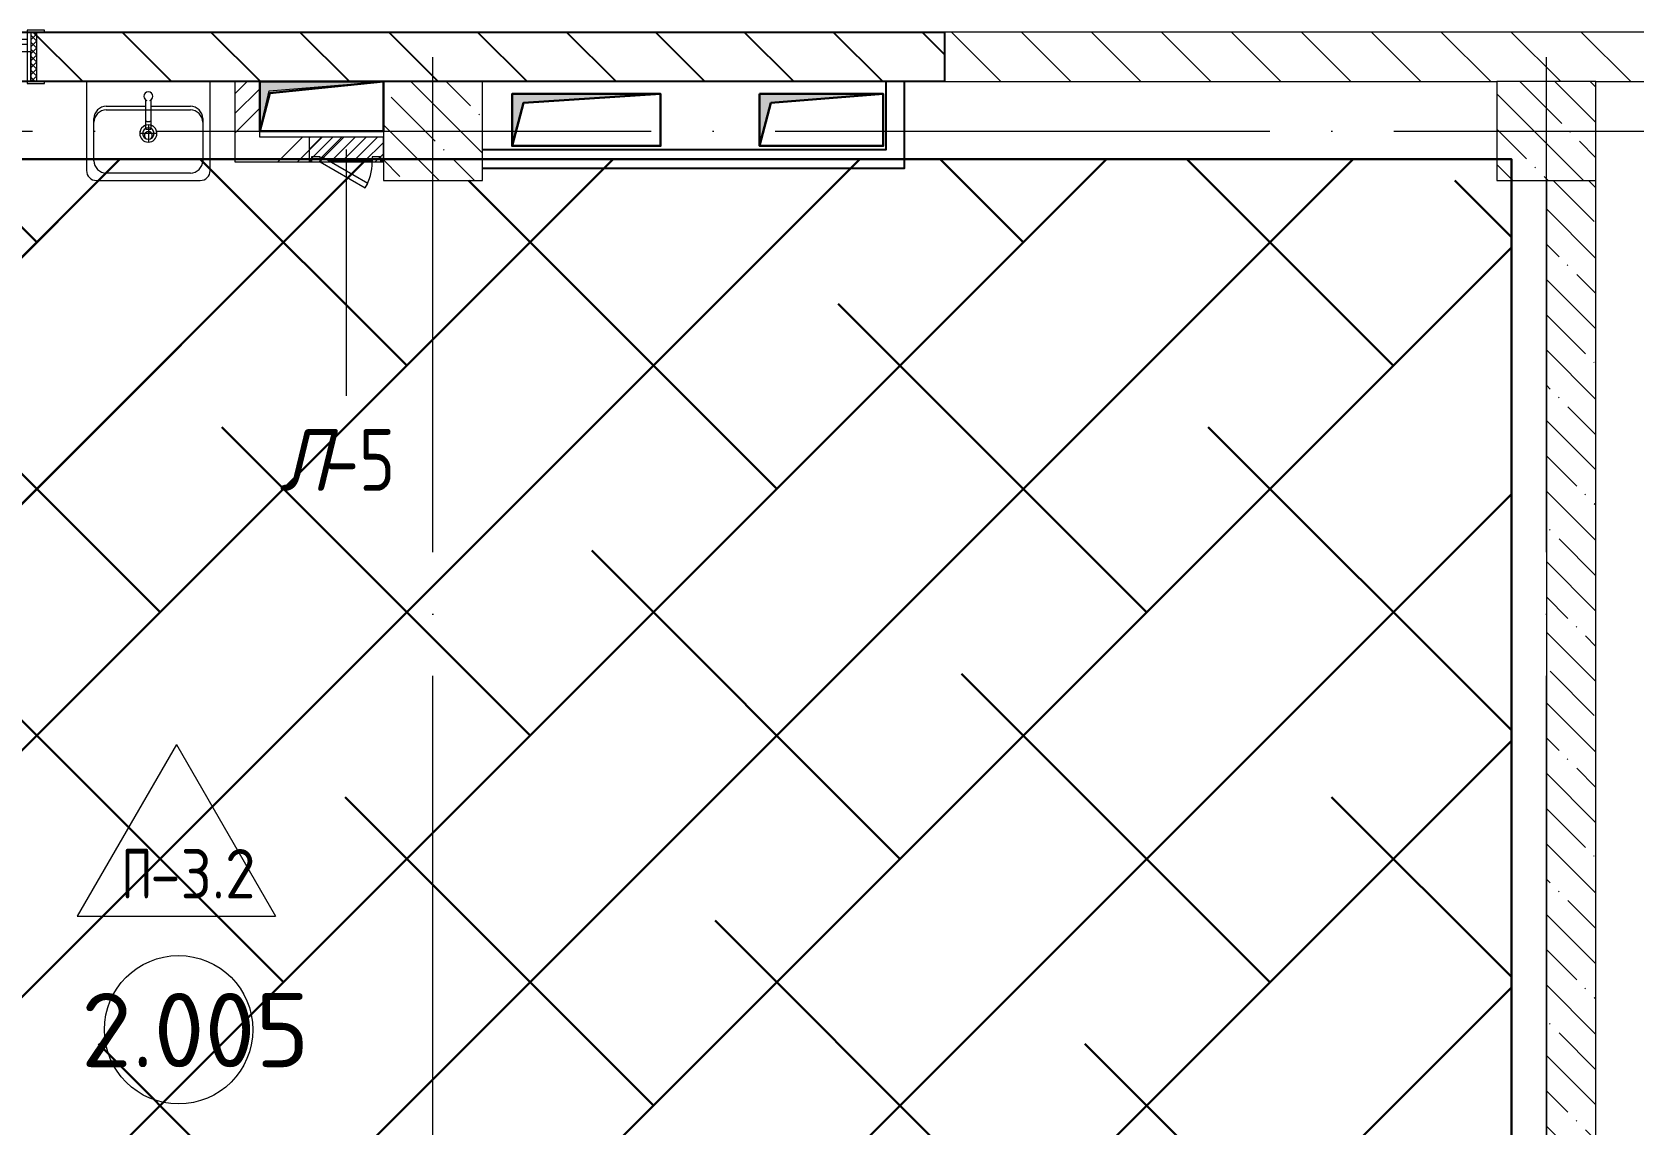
# Model space of a CAD drawing. Header units: millimetres. Extents: x -68946 to 690821, y -552984 to 293768.
# Drawn here: x 47829 to 54303, y -75337 to -70920 of the extents above; entities that cross this region are included whole.
import ezdxf

# ---------------------------------------------------------------- set-up
doc = ezdxf.new("R2010")
doc.units = ezdxf.units.MM
doc.linetypes.add('ADSK_Линия сетки', pattern=[2500, 2000, -250, 0, -250])
for name, color, linetype, lineweight in [('0) блоки', 250, 'Continuous', 25), ('1.1) Стяжка 5 вып.', 30, 'Continuous', 30), ('1.3) Звуко-изол           5 вып.', 90, 'Continuous', 30), ('A-AREA-____-IDEN', 250, 'Continuous', 9), ('A-DETL-GENF-OTLN', 250, 'Continuous', 5), ('A-DOOR-____-IDEN', 250, 'Continuous', 9), ('A-DOOR-____-MCUT', 250, 'Continuous', 5), ('A-DOOR-____-OTLN', 250, 'Continuous', 5), ('A-DOOR-FRAM-MCUT', 250, 'Continuous', 5), ('A-DOOR-FRAM-OTLN', 250, 'Continuous', 5), ('A-DOOR-GLAZ-MCUT', 250, 'Continuous', 5), ('A-FLOR-____-IDEN', 250, 'Continuous', 9), ('A-FLOR-____-OTLN', 250, 'Continuous', 9), ('A-GENM-____-MCUT', 250, 'Continuous', 25), ('A-GENM-____-OTLN', 250, 'Continuous', 9), ('A-GLAZ-____-OTLN', 250, 'Continuous', 5), ('A-WALL-____-MCUT', 250, 'Continuous', 13), ('A-WALL-____-PATT', 250, 'Continuous', 13), ('P-SANR-FIXT-OTLN', 250, 'Continuous', 9), ('S-COLS-____-MCUT', 250, 'Continuous', 25), ('S-COLS-____-OTLN', 250, 'Continuous', 9), ('S-GRID-____-OTLN', 250, 'Continuous', 9), ('КР_Отверстия_ВК', 250, 'Continuous', 30), ('КР_Отверстия_ОВ', 250, 'Continuous', 30), ('ОВ_Корр. отв. 27.10.2025', 250, 'Continuous', 30), ('ОВ_Корр_отв_27.10.2025', 250, 'Continuous', 30)]:
    doc.layers.add(name, color=color, linetype=linetype, lineweight=lineweight)
doc.styles.add('ISOCPEUR_1', font='isocpeur.ttf', dxfattribs={"width": 0.9, "height": 250})
doc.styles.add('ISOCPEUR_2', font='isocpeur.ttf', dxfattribs={"height": 160})
doc.styles.add('ISOCPEUR_I_1', font='ГОСТ тип А.ttf', dxfattribs={"height": 2500})
pattern_1 = [(45, (-601.3, -122294.8), (-224.5064, 224.5064), []), (45, (-521.92, -122294.8), (0, 449.0128), []), (45, (-680.67, -122294.8), (0, 449.0128), [])]

# ---------------------------------------------------------------- blocks, each defined once
blk = doc.blocks.new('Раковина_АИ_3D_Рен_МГН_Santek Neo 50 - Раковина 500x400x170-V6-АР1_Маркировочный план 2 этажа С1')
at = {"layer": 'P-SANR-FIXT-OTLN', "lineweight": 5}
for p, q in [((-250, 25), (-250, -335)), ((250, -335), (250, 25)), ((-10, -167), (-10, -49.9)), ((10, -50), (10, -167)), ((-220, -295), (-220, -125)), ((-170, -75), (-10, -75)), ((-170, -89.7), (170, -89.7)), ((10, -75), (170, -75)), ((220, -125), (220, -295)), ((-220, -295), (-220, -139.7)), ((35, -185), (-35, -185)), ((-10, -167), (10, -167)), ((-5.9, -137), (-7, -137)), ((-7, -137), (-7, -137)), ((-5.9, -137), (5.9, -137)), ((0, -150), (0, -220)), ((7, -137), (5.9, -137)), ((7, -137), (7, -137)), ((220, -139.7), (220, -295)), ((-210, -375), (210, -375)), ((170, -345), (-170, -345)), ((170, -345), (-170, -345))]:
    blk.add_line(p, q, dxfattribs=at)
for centre, radius, start, end in [((0, -35), 18, 360, 180), ((0, -35), 18, 180, 250.80897), ((0, -35), 18, 289.19103, 360), ((0, -35), 18, 295.19321, 300), ((0, -35), 18, 309.99941, 315), ((0, -35), 18, 324.99969, 330), ((-170, -125), 50, 90, 180), ((-170, -139.7), 50, 90, 180), ((170, -125), 50, 0, 90), ((170, -139.7), 50, 0, 90), ((0, -185), 35, 0, 180), ((0, -185), 35, 106.67272, 180), ((0, -185), 35, 180, 0), ((0, -185), 35, 180, 360), ((0, -185), 23, 360, 180), ((0, -185), 23, 115.32987, 180), ((0, -185), 23, 180, 360), ((0, -185), 23, 180, 360), ((0, -185), 23, 360, 64.67013), ((0, -185), 35, 0, 73.32728), ((-170, -295), 50, 180, 270), ((-170, -295), 50, 180, 270), ((170, -295), 50, 270, 0), ((170, -295), 50, 270, 0), ((-210, -335), 40, 180, 270), ((210, -335), 40, 270, 0)]:
    blk.add_arc(centre, radius, start, end, dxfattribs=at)
for points in [[(-6.2, -51.9), (-6.1, -51.9), (-6, -52), (-5.9, -52)], [(5.9, -52), (6, -52), (6.1, -51.9), (6.2, -51.9)]]:
    blk.add_open_spline(points, degree=3, dxfattribs=at)
blk = doc.blocks.new('Сифон Orio для МГН - Сифон бутылочный-V7-АР1_Маркировочный план 2 этажа С1')
at = {"layer": 'P-SANR-FIXT-OTLN', "lineweight": 5}
for start, end in [(90, 233.74325), (165, 233.74325), (165, 233.74325), (165, 180), (105, 135), (105, 135), (306.25675, 90), (345, 75), (345, 75), (45, 75), (345, 15), (195, 233.74325), (306.25675, 315), (306.25675, 315), (306.25675, 315)]:
    blk.add_arc((0, 0), 16, start, end, dxfattribs=at)
blk = doc.blocks.new('_Wn_-As_OpeningMEP_floor__Rectangular - _Wn_-As_OpeningMEP_floor__Rectangular-32466847-АР1_Маркировочный план 2 этажа С1')
at = {"layer": 'A-DETL-GENF-OTLN'}
for p, q in [((-212.2, 112.2), (250, 150)), ((-250, -50), (-212.2, 112.2))]:
    blk.add_line(p, q, dxfattribs=at)
blk = doc.blocks.new('Дверь_СКБ_2Ст_Фрамуга2 - Н_ВВ-3_2500x2600h_Учебные помещения_Фрамуга слева-42054644-АР1_Маркировочный план 2 этажа С1')
at = {"layer": 'A-DOOR-____-OTLN'}
h = blk.add_hatch(dxfattribs=at)
h.set_pattern_fill('FP_12', color=256, style=0, pattern_type=2)
h.set_pattern_definition([(135, (1051.41, 164.685), (-14.1421, -14.1421), []), (225, (1051.41, 164.685), (14.1421, -14.1421), [])])
h.paths.add_polyline_path([(1262.5, -100), (1262.5, 100), (1237.5, 100), (1237.5, -100)])
at = {"layer": 'A-DOOR-FRAM-OTLN'}
h = blk.add_hatch(dxfattribs=at)
h.set_pattern_fill('FP_13', color=256, style=0, pattern_type=2)
h.set_pattern_definition([(45, (-1071.384, 164.685), (-14.1421, 14.1421), []), (135, (-1071.384, 164.685), (-14.1421, -14.1421), [])])
h.paths.add_polyline_path([(-1212.5, -100), (-1212.5, 100), (-1237.5, 100), (-1237.5, -100)])
at = {"layer": 'A-DOOR-____-MCUT'}
for p, q in [((-1187.5, 1100), (-1187.5, 100)), ((-1137.5, 1100), (-1187.5, 1100)), ((-1137.5, 100), (-1137.5, 1100)), ((-1187.5, 100), (-1137.5, 100))]:
    blk.add_line(p, q, dxfattribs=at)
at = {"layer": 'A-DOOR-____-OTLN'}
for centre, radius, start, end in [((-1197.5, 100), 500, 360, 30), ((-177.5, 100), 520, 150, 180)]:
    blk.add_arc(centre, radius, start, end, dxfattribs=at)
at = {"layer": 'A-DOOR-FRAM-MCUT'}
for p, q in [((-1197.5, 108), (-1267.5, 108)), ((-1267.5, 108), (-1267.5, 100)), ((-1267.5, 100), (-1197.5, 100)), ((-1212.5, 100), (-1237.5, 100)), ((-1237.5, 100), (-1237.5, -100)), ((-1187.5, 100), (-1212.5, 100)), ((-1212.5, 100), (-1212.5, 20)), ((-1212.5, -100), (-1212.5, 100)), ((-1197.5, 100), (-1197.5, 108)), ((-1187.5, 60), (-1187.5, 100)), ((-187.5, 100), (-187.5, 60)), ((-162.5, 100), (-187.5, 100)), ((-177.5, 108), (-177.5, 100)), ((-107.5, 108), (-177.5, 108)), ((-177.5, 100), (-177.5, 20)), ((-62.5, 100), (-162.5, 100)), ((-162.5, 20), (-162.5, 100)), ((-162.5, 20), (-162.5, 100)), ((-117.5, 108), (-117.5, 100)), ((-47.5, 108), (-117.5, 108)), ((-107.5, 100), (-107.5, 108)), ((-62.5, 100), (-62.5, 20)), ((-47.5, 100), (-47.5, 108)), ((-47.5, 100), (-47.5, 20)), ((-47.5, 100), (1237.5, 100)), ((1292.5, 108), (1222.5, 108)), ((1222.5, 108), (1222.5, 100)), ((1222.5, 100), (1222.5, 20)), ((1222.5, 100), (1292.5, 100)), ((1237.5, 100), (1237.5, 20)), ((1262.5, 100), (1237.5, 100)), ((1237.5, 100), (1237.5, -100)), ((1262.5, -100), (1262.5, 100)), ((1292.5, 100), (1292.5, 108)), ((-1212.5, 20), (-1177.5, 20)), ((-1197.5, 20), (-1212.5, 20)), ((-1212.5, 20), (-1212.5, -100)), ((-1197.5, -100), (-1197.5, 20)), ((-1177.5, 60), (-1187.5, 60)), ((-1177.5, 20), (-1177.5, 60)), ((-187.5, 60), (-197.5, 60)), ((-197.5, 60), (-197.5, 20)), ((-197.5, 20), (-162.5, 20)), ((-177.5, 12), (-177.5, 20)), ((-107.5, 12), (-177.5, 12)), ((-62.5, 20), (-162.5, 20)), ((-117.5, 20), (-117.5, 12)), ((-117.5, 12), (-47.5, 12)), ((-107.5, 20), (-107.5, 12)), ((-47.5, 12), (-47.5, 20)), ((1237.5, 20), (-47.5, 20)), ((1237.5, 20), (1222.5, 20)), ((1222.5, 20), (1222.5, -100)), ((1237.5, -100), (1237.5, 20)), ((-1197.5, -100), (-1267.5, -100)), ((-1267.5, -100), (-1267.5, -108)), ((-1267.5, -108), (-1197.5, -108)), ((-1237.5, -100), (-1212.5, -100)), ((-1212.5, -100), (-1197.5, -100)), ((-1197.5, -108), (-1197.5, -100)), ((1222.5, -100), (1237.5, -100)), ((1292.5, -100), (1222.5, -100)), ((1222.5, -100), (1222.5, -108)), ((1222.5, -108), (1292.5, -108)), ((1237.5, -100), (1262.5, -100)), ((1292.5, -108), (1292.5, -100))]:
    blk.add_line(p, q, dxfattribs=at)
at = {"layer": 'A-DOOR-GLAZ-MCUT'}
for p, q in [((1222.5, 70), (-62.5, 70)), ((1222.5, 50), (-62.5, 50))]:
    blk.add_line(p, q, dxfattribs=at)
blk = doc.blocks.new('BSC_Колонна _Прямоугольная - 400x400-V30-АР1_Маркировочный план 2 этажа С1')
at = {"layer": 'S-COLS-____-OTLN', "lineweight": 5}
h = blk.add_hatch(dxfattribs=at)
h.set_pattern_fill('FP_33', color=256, style=0, pattern_type=2)
h.set_pattern_definition([(135, (-50050, -50975), (-142.5619, -142.5619), []), (135, (-49907.44, -50975), (-142.5619, -142.5619), [252.016, -50.403, 3.353, -47.05])])
h.paths.add_polyline_path([(-200, -200), (200, -200), (200, 200), (-200, 200), (-200, -125)])
at = {"layer": 'S-COLS-____-MCUT', "lineweight": 5}
for p, q in [((200, 200), (-200, 200)), ((-200, 200), (-200, -25)), ((200, -200), (200, 200)), ((-200, -25), (-200, -122)), ((-200, -125), (-200, -200)), ((-200, -200), (200, -200))]:
    blk.add_line(p, q, dxfattribs=at)
blk = doc.blocks.new('BSC_Колонна _Прямоугольная - 400x400-V31-АР1_Маркировочный план 2 этажа С1')
at = {"layer": 'S-COLS-____-OTLN', "lineweight": 5}
h = blk.add_hatch(dxfattribs=at)
h.set_pattern_fill('FP_34', color=256, style=0, pattern_type=2)
h.set_pattern_definition([(135, (-54550, -50975), (-142.5619, -142.5619), []), (135, (-54407.44, -50975), (-142.5619, -142.5619), [252.016, -50.403, 3.353, -47.05])])
h.paths.add_polyline_path([(-200, -200), (200, -200), (200, 200), (-200, 200)])
at = {"layer": 'S-COLS-____-MCUT', "lineweight": 5}
for p, q in [((200, 200), (-200, 200)), ((-200, 200), (-200, -200)), ((200, -200), (200, 200)), ((-200, -200), (200, -200))]:
    blk.add_line(p, q, dxfattribs=at)
blk = doc.blocks.new('АР_Люк - ЛРС_ВК_300х400_внутренний_RAL 9003-42734016-АР1_Маркировочный план 2 этажа С1')
at = {"layer": 'A-DOOR-____-OTLN'}
h = blk.add_hatch(dxfattribs=at)
h.set_pattern_fill('FP_53', color=256, style=0, pattern_type=2)
h.set_pattern_definition([(45, (125, 0), (-22.6274, 22.6274), [])])
h.paths.add_polyline_path([(275, 50), (-25, 50), (-25, -50), (275, -50)])
at = {"layer": 'A-DETL-GENF-OTLN'}
for p, q in [((275, 50), (-25, 50)), ((-25, 50), (-25, -50)), ((275, -50), (275, 50)), ((-25, -50), (275, -50))]:
    blk.add_line(p, q, dxfattribs=at)
at = {"layer": 'A-DOOR-____-MCUT', "lineweight": 5}
for p, q in [((48.1, 155), (38.1, 137.7)), ((38.1, 137.7), (220, 32.7)), ((230, 50), (48.1, 155)), ((20, 50), (-15, 50)), ((-15, 50), (-15, 30)), ((-15, 30), (20, 30)), ((20, 30), (20, 50)), ((220, 32.7), (230, 50)), ((265, 50), (230, 50)), ((230, 50), (230, 30)), ((230, 30), (265, 30)), ((265, 30), (265, 50))]:
    blk.add_line(p, q, dxfattribs=at)
blk.add_arc((230, 50), 210, 150, 180, dxfattribs=at)
at = {"layer": 'A-DOOR-____-OTLN'}
blk.add_line((230, 50), (48.1, 155), dxfattribs=at)
blk = doc.blocks.new('ASML_АР_Отделка Люка - ВО Отделка люков_Грунтовка 0_Шпатлевка 0_Окраска 0_0-42467640-АР1_Маркировочный план 2 этажа С1')
at = {"layer": 'A-GENM-____-MCUT', "lineweight": 5}
for p, q in [((-140, 3), (-150, 3)), ((-150, 3), (-150, 0)), ((65, 3), (-105, 3)), ((150, 3), (140, 3)), ((150, 0), (150, 3)), ((-150, 0), (-140, 0)), ((-105, 0), (70.2, 0)), ((103.3, 0), (105, 0)), ((140, 0), (150, 0))]:
    blk.add_line(p, q, dxfattribs=at)
blk = doc.blocks.new('AAR_СКБ_Марка_Помещения_мал - Номер-28977439-АР1_Маркировочный план 2 этажа С1')
at = {"layer": 'A-AREA-____-IDEN'}
blk.add_circle((-0.028, 0), 3, dxfattribs=at)
blk = doc.blocks.new('AAR_СКБ_Марка_Перекрытия - Марка пола-17325028-АР1_Маркировочный план 2 этажа С1')
at = {"layer": 'A-FLOR-____-IDEN'}
for p, q in [((0, 6.932), (-4.002, 0)), ((0, 6.932), (4.002, 0)), ((-4.002, 0), (4.002, 0))]:
    blk.add_line(p, q, dxfattribs=at)
blk = doc.blocks.new('*U2809')
at = {"linetype": 'ByBlock', "lineweight": -2, "ltscale": 5}
h = blk.add_hatch(color=0, dxfattribs=at)
h.dxf.hatch_style = 1
h.paths.add_polyline_path([(92, -73), (1200, 0), (0, 0), (0, -420)])
at = {"color": 0, "linetype": 'ByBlock', "lineweight": -2, "ltscale": 5}
blk.add_lwpolyline([(0, 0), (1200, 0), (1200, -420), (0, -420)], close=True, dxfattribs=at)
blk.add_lwpolyline([(1200, 0), (92, -73), (0, -420)], dxfattribs=at)
blk = doc.blocks.new('*U2806')
at = {"linetype": 'ByBlock', "lineweight": -2, "ltscale": 5}
h = blk.add_hatch(color=0, dxfattribs=at)
h.dxf.hatch_style = 1
h.paths.add_polyline_path([(82, -93), (1000, 0), (0, 0), (0, -400)])
at = {"color": 0, "linetype": 'ByBlock', "lineweight": -2, "ltscale": 5}
blk.add_lwpolyline([(0, 0), (1000, 0), (1000, -400), (0, -400)], close=True, dxfattribs=at)
blk.add_lwpolyline([(1000, 0), (82, -93), (0, -400)], dxfattribs=at)
blk = doc.blocks.new('*U2812')
at = {"linetype": 'ByBlock', "lineweight": -2, "ltscale": 5}
h = blk.add_hatch(color=0, dxfattribs=at)
h.dxf.hatch_style = 1
h.paths.add_polyline_path([(92, -73), (1000, 0), (0, 0), (0, -420)])
at = {"color": 0, "linetype": 'ByBlock', "lineweight": -2, "ltscale": 5}
blk.add_lwpolyline([(0, 0), (1000, 0), (1000, -420), (0, -420)], close=True, dxfattribs=at)
blk.add_lwpolyline([(1000, 0), (92, -73), (0, -420)], dxfattribs=at)

msp = doc.modelspace()

# ---------------------------------------------------------------- hatches: boundary and pattern name
at = {"layer": '0) блоки'}
h = msp.add_hatch(dxfattribs=at)
h.set_pattern_fill('ANSI31', color=256, scale=80, angle=90)
h.set_pattern_definition([(135, (45318.7, -70919.8), (-179.605, -179.605), [])])
h.paths.add_polyline_path([(51516.272, -71119.7883), (45318.7078, -71119.7883), (45318.7078, -70919.7883), (51516.272, -70919.7883)])
at = {"layer": '1.1) Стяжка 5 вып.', "lineweight": 30, "true_color": 0xf26722}
h = msp.add_hatch(dxfattribs=at)
h.set_pattern_fill('ANSI32', color=30, scale=222)
h.paths.add_polyline_path([(53807.1372, -71433.2577), (45024.3317, -71433.2577), (45024.3317, -78569.7878), (53807.1372, -78569.7878)])
at = {"layer": '1.3) Звуко-изол           5 вып.', "lineweight": 30}
h = msp.add_hatch(dxfattribs=at)
h.set_pattern_fill('ANSI38', color=256, scale=222)
h.paths.add_polyline_path([(53807.1372, -71433.2577), (45024.3317, -71433.2577), (45024.3317, -78569.7878), (53807.1372, -78569.7878)])
at = {"layer": 'A-WALL-____-PATT', "lineweight": 15, "true_color": 0x000000}
h = msp.add_hatch(dxfattribs=at)
h.set_pattern_fill('FP_7', color=18, style=0, pattern_type=2)
h.set_pattern_definition(pattern_1)
h.paths.add_polyline_path([(48648.7078, -71444.7878), (48748.7078, -71444.7878), (48748.7078, -71119.7883), (48648.7078, -71119.7883), (48648.7078, -71393.7471)])
h = msp.add_hatch(dxfattribs=at)
h.set_pattern_fill('FP_7', color=18, style=0, pattern_type=2)
h.set_pattern_definition(pattern_1)
h.paths.add_polyline_path([(48748.7078, -71444.7878), (48948.7078, -71444.7878), (48948.7078, -71441.7878), (48958.7078, -71441.4544), (48958.7078, -71424.7878), (48993.7078, -71424.7878), (48993.7078, -71441.7878), (48995.4399, -71441.7878), (49004.1572, -71427.7267), (49028.5117, -71441.7878), (49203.7078, -71441.7878), (49203.7078, -71424.7878), (49238.7078, -71424.7878), (49238.7078, -71441.7878), (49248.7078, -71441.7878), (49248.7078, -71344.7878), (48748.7078, -71344.7878), (48748.7078, -71441.7878)])
h = msp.add_hatch(dxfattribs=at)
h.set_pattern_fill('FP_23', color=18, style=0, pattern_type=2)
h.set_pattern_definition([(135, (-601.3, -122294.79), (-142.5612, -142.5612), []), (135, (-458.73, -122294.79), (-142.5612, -142.5612), [252.016, -50.403, 3.353, -47.05])])
h.paths.add_polyline_path([(54139.0984, -78569.7878), (54148.7078, -78569.7878), (54148.7078, -71519.7883), (53948.7078, -71519.7883), (53948.7078, -78569.7878)])

# ---------------------------------------------------------------- linework, layer by layer
at = {"color": 18, "true_color": 0x000000}
for points in [[(49648.7078, -71394.5984), (51280.2338, -71394.5984), (51280.2338, -71119.788)], [(49648.7078, -71469.5984), (51355.2337, -71469.5984), (51355.2338, -71119.788)]]:
    msp.add_lwpolyline(points, dxfattribs=at)
at = {"layer": '0) блоки'}
msp.add_lwpolyline([(51516.272, -71119.7883), (45318.7078, -71119.7883), (45318.7078, -70919.7883), (51516.272, -70919.7883)], close=True, dxfattribs=at)
at = {"layer": '1.1) Стяжка 5 вып.', "lineweight": 30}
msp.add_lwpolyline([(45024.3317, -78569.7878), (53807.1372, -78569.7878), (53807.1372, -71433.2577), (45024.3317, -71433.2577)], close=True, dxfattribs=at)
at = {"layer": 'A-DOOR-____-IDEN', "color": 18, "true_color": 0x000000}
msp.add_line((49098.7078, -71394.7878), (49098.7078, -72390.2642), dxfattribs=at)
at = {"layer": 'A-FLOR-____-OTLN', "color": 18, "lineweight": 5, "true_color": 0x000000}
msp.add_line((49248.7078, -71319.7878), (48748.7078, -71319.7878), dxfattribs=at)
at = {"layer": 'A-WALL-____-MCUT', "color": 18, "lineweight": 15, "true_color": 0x000000}
for p, q in [((54628.7078, -70919.7883), (47878.7078, -70919.7883)), ((47848.7078, -71119.7883), (53748.7078, -71119.7883)), ((48648.7078, -71119.7883), (48648.7078, -71444.7878)), ((48748.7078, -71344.7878), (48748.7078, -71119.7883)), ((54148.7078, -71119.7883), (54628.7078, -71119.7883)), ((49248.7078, -71344.7878), (48748.7078, -71344.7878)), ((48648.7078, -71444.7878), (48948.7078, -71444.7878)), ((53948.7078, -71519.7883), (53948.7078, -78569.7878)), ((54148.7078, -78569.7878), (54148.7078, -71519.7883))]:
    msp.add_line(p, q, dxfattribs=at)
at = {"layer": 'A-WALL-____-PATT', "color": 18, "linetype": 'Continuous', "lineweight": 5, "true_color": 0x000000}
for p, q in [((51744.1402, -71119.788), (51544.1406, -70919.7883)), ((52026.9829, -71119.788), (51826.9833, -70919.7883)), ((52309.8256, -71119.7879), (52109.826, -70919.7883)), ((52592.6683, -71119.7879), (52392.6687, -70919.7883)), ((52875.511, -71119.7879), (52675.5114, -70919.7883)), ((53158.3537, -71119.7878), (52958.3542, -70919.7883)), ((53441.1964, -71119.7878), (53241.1969, -70919.7883)), ((53724.039, -71119.7878), (53524.0396, -70919.7883)), ((54006.8817, -71119.7878), (53806.8823, -70919.7883)), ((54289.7246, -71119.7879), (54089.725, -70919.7883))]:
    msp.add_line(p, q, dxfattribs=at)
at = {"layer": 'S-GRID-____-OTLN', "color": 18, "linetype": 'ADSK_Линия сетки', "true_color": 0x000000}
for p, q in [((49448.7078, -83022.3092), (49448.7078, -61092.7832)), ((53948.7078, -83022.3092), (53948.7078, -61092.7832)), ((-4170.8434, -71319.7878), (72672.5335, -71319.7878))]:
    msp.add_line(p, q, dxfattribs=at)
at = {"layer": 'ОВ_Корр. отв. 27.10.2025', "color": 18, "ltscale": 100, "true_color": 0x000000}
for points in [[(49768.7078, -71169.7878), (50368.7078, -71169.7878), (50368.7078, -71379.7878), (49768.7078, -71379.7878)], [(50768.7078, -71169.7878), (51268.7078, -71169.7878), (51268.7078, -71379.7878), (50768.7078, -71379.7878)]]:
    msp.add_lwpolyline(points, close=True, dxfattribs=at)
at = {"layer": 'ОВ_Корр_отв_27.10.2025', "color": 18, "ltscale": 100, "true_color": 0x000000, "elevation": -2820.3161}
msp.add_lwpolyline([(50368.7078, -71169.7878), (50368.7078, -71379.7878), (49768.7078, -71379.7878), (49768.7078, -71169.7878)], close=True, dxfattribs=at)

# ---------------------------------------------------------------- block references
at = {"layer": 'A-AREA-____-IDEN', "color": 18, "true_color": 0x000000, "xscale": 99.99999999999993, "yscale": 99.99999999999993, "zscale": 99.99999999999993}
msp.add_blockref('AAR_СКБ_Марка_Помещения_мал - Номер-28977439-АР1_Маркировочный план 2 этажа С1', (48423.7081, -74951.8467), dxfattribs=at)
at = {"layer": 'A-DOOR-____-OTLN', "color": 18, "true_color": 0x000000}
msp.add_blockref('Дверь_СКБ_2Ст_Фрамуга2 - Н_ВВ-3_2500x2600h_Учебные помещения_Фрамуга слева-42054644-АР1_Маркировочный план 2 этажа С1', (46586.2078, -71019.7883), dxfattribs=at)
at = {"layer": 'A-DOOR-____-OTLN', "color": 18, "true_color": 0x000000, "rotation": 180}
msp.add_blockref('АР_Люк - ЛРС_ВК_300х400_внутренний_RAL 9003-42734016-АР1_Маркировочный план 2 этажа С1', (49223.7078, -71394.7878), dxfattribs=at)
at = {"layer": 'A-FLOR-____-IDEN', "color": 18, "true_color": 0x000000, "xscale": 99.99999999999993, "yscale": 99.99999999999993, "zscale": 99.99999999999993}
msp.add_blockref('AAR_СКБ_Марка_Перекрытия - Марка пола-17325028-АР1_Маркировочный план 2 этажа С1', (48411.9181, -74492.8477), dxfattribs=at)
at = {"layer": 'A-GENM-____-OTLN', "color": 18, "lineweight": 5, "true_color": 0x000000, "rotation": 180}
msp.add_blockref('ASML_АР_Отделка Люка - ВО Отделка люков_Грунтовка 0_Шпатлевка 0_Окраска 0_0-42467640-АР1_Маркировочный план 2 этажа С1', (49098.7078, -71441.7878), dxfattribs=at)
at = {"layer": 'A-GLAZ-____-OTLN', "color": 18, "true_color": 0x000000}
msp.add_blockref('_Wn_-As_OpeningMEP_floor__Rectangular - _Wn_-As_OpeningMEP_floor__Rectangular-32466847-АР1_Маркировочный план 2 этажа С1', (48998.7078, -71269.7878), dxfattribs=at)
at = {"layer": 'P-SANR-FIXT-OTLN', "color": 18, "lineweight": 5, "true_color": 0x000000}
for name, p in [('Раковина_АИ_3D_Рен_МГН_Santek Neo 50 - Раковина 500x400x170-V6-АР1_Маркировочный план 2 этажа С1', (48298.7078, -71144.7769)), ('Сифон Orio для МГН - Сифон бутылочный-V7-АР1_Маркировочный план 2 этажа С1', (48298.7078, -71337.7883))]:
    msp.add_blockref(name, p, dxfattribs=at)
at = {"layer": 'S-COLS-____-OTLN', "color": 18, "lineweight": 5, "true_color": 0x000000}
for name, p in [('BSC_Колонна _Прямоугольная - 400x400-V30-АР1_Маркировочный план 2 этажа С1', (49448.7078, -71319.7878)), ('BSC_Колонна _Прямоугольная - 400x400-V31-АР1_Маркировочный план 2 этажа С1', (53948.7078, -71319.7878))]:
    msp.add_blockref(name, p, dxfattribs=at)
at = {"layer": 'КР_Отверстия_ВК', "color": 18, "true_color": 0x000000, "xscale": 0.5, "yscale": 0.5, "zscale": 0.5}
msp.add_blockref('*U2806', (48748.7078, -71119.7872), dxfattribs=at)
at = {"layer": 'КР_Отверстия_ОВ', "color": 18, "true_color": 0x000000, "xscale": 0.5, "yscale": 0.5, "zscale": 0.5}
for name, p in [('*U2809', (49768.7078, -71169.7878, -2820.3161)), ('*U2812', (50768.7078, -71169.7878, -2820.3161))]:
    msp.add_blockref(name, p, dxfattribs=at)

# ---------------------------------------------------------------- texts
at = {"layer": 'A-AREA-____-IDEN', "color": 18, "true_color": 0x000000, "insert": (48026.969, -74803.1869), "char_height": 300, "width": 654.177, "attachment_point": 1, "style": 'ISOCPEUR_2'}
msp.add_mtext('2.005', dxfattribs=at)
at = {"layer": 'A-DOOR-____-IDEN', "color": 18, "true_color": 0x000000, "char_height": 250, "attachment_point": 1, "style": 'ISOCPEUR_I_1'}
for s, insert, width in [('\\fISOCPEUR|b0|i1|c204|p34|;\\W.9;Л', (48827.8794, -72523.9101), 223.670812), ('-5', (49012.4263, -72523.9101), 404.0505)]:
    msp.add_mtext(s, dxfattribs=dict(at, insert=insert, width=width))
at = {"layer": 'A-FLOR-____-IDEN', "color": 18, "true_color": 0x000000, "char_height": 200, "attachment_point": 1, "style": 'ISOCPEUR_1'}
for s, insert, width in [('\\fISOCPEUR|b0|i0|c204|p34|;\\W.7;П', (48190.5831, -74221.4619), 140.295312), ('-3.2', (48306.3383, -74221.4619), 420.885937)]:
    msp.add_mtext(s, dxfattribs=dict(at, insert=insert, width=width))

doc.saveas('drawing.dxf')
